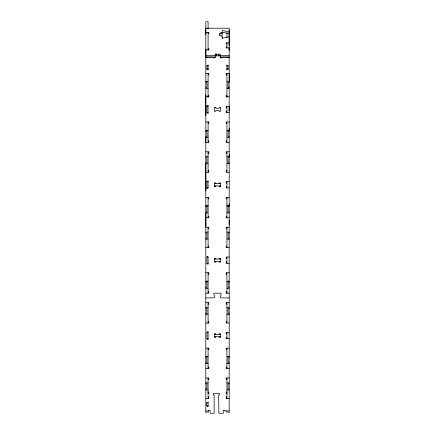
<?xml version="1.0" encoding="UTF-8"?>
<svg xmlns="http://www.w3.org/2000/svg" width="435" height="435" viewBox="0 0 435 435"><rect width="100%" height="100%" fill="white"/><g stroke="black" fill="none" stroke-linecap="round" stroke-linejoin="round"><path stroke-width="0.65" d="M205.815 50.226L205.815 49.807L208.827 49.807M205.815 32.886L205.815 32.467L208.827 32.467L208.827 33.87M205.815 191.074L205.815 163.718L208.077 163.718M205.815 137.465L205.815 142.381L208.827 142.381L208.827 140.869L208.077 140.869M205.815 115.672L205.815 94.699M205.815 49.807L205.815 57.083L215.227 57.083M208.077 28.204L208.077 28.764L208.077 21.75L205.815 21.75L205.815 412.494L206.946 412.494M215.227 55.201L215.227 54.049L216.733 54.049L216.733 55.729L215.227 55.729M229.185 47.866L229.185 50.112L229.185 47.866L226.173 47.866M229.185 45.066L229.185 43.946M229.185 43.386L229.185 42.826L226.173 42.826L226.173 43.946M229.185 224.797L229.185 220.186M229.185 154.561L229.185 205.864L226.923 205.864M229.185 156.72L229.185 128.309M226.923 130.467L229.185 130.467L229.185 28.204L205.815 28.204L205.815 34.147L205.815 33.729M229.185 110.963L229.185 106.249L226.173 106.249L226.173 107.755L226.923 107.755M229.185 45.887L229.185 29.884M205.815 224.911L205.815 224.291M205.815 220.186L205.815 220.496M208.077 406.056C206.62 407.845 206.386 403.462 206.946 402.821A0.566 0.566 0 0 1 207.511 402.255A0.566 0.566 0 0 1 208.077 402.821L206.946 402.821M208.077 33.473L208.827 33.473M226.173 43.832L226.923 43.832M226.923 46.86L226.173 46.86L226.173 47.98M208.077 48.802L208.827 48.802L208.827 50.199M216.733 54.554L218.745 54.554M205.815 55.403L215.227 55.403M220.251 55.403L229.185 55.403M220.251 55.729L218.745 55.729L218.745 54.049L220.251 54.049L220.251 57.882L221.758 57.882L221.758 57.132L229.185 57.132M215.222 55.87L220.251 55.87M220.251 57.083L229.185 57.083M205.815 57.132L213.715 57.132L213.715 57.882L215.222 57.882L215.227 54.049M206.821 65.897L208.077 65.897M226.923 65.897L228.179 65.897M206.821 69.04L208.077 69.04M226.923 69.04L228.179 69.04M205.815 73.439L208.827 73.439L208.827 74.945L208.077 74.945M226.923 74.945L226.173 74.945L226.173 73.439L229.185 73.439L229.185 81.318L226.923 81.285M205.815 81.318L208.077 81.318M205.815 82.177L206.946 82.177L206.946 87.457L205.815 87.457M229.185 82.177L228.054 82.177L228.054 88.588M228.054 87.457L229.185 87.457M205.815 88.348L208.077 88.316M226.923 88.316L229.185 88.348M208.077 95.319L208.827 95.319L208.827 96.826L205.815 96.826M226.923 95.319L226.173 95.319L226.173 96.826L229.185 96.826M207.62 96.276L208.827 96.276M226.173 96.276L227.38 96.276M206.821 106.249L208.077 106.249A0.566 0.566 0 0 0 207.511 105.683A0.566 0.566 0 0 0 206.946 106.249L206.946 112.534A0.566 0.566 0 0 0 207.511 113.1A0.566 0.566 0 0 0 208.077 112.534L206.821 112.534M226.923 111.023L226.173 111.023L226.173 112.534L229.185 112.534M205.815 121.958L208.827 121.958L208.827 123.464L208.077 123.464M229.185 121.958L226.173 121.958L226.173 123.464L226.923 123.464M206.19 130.435L208.077 130.435L205.815 130.467M227.304 130.435L229.185 130.435M205.815 131.326L206.946 131.326L206.946 136.606L205.815 136.606M229.185 131.326L228.054 131.326L228.054 136.606L229.185 136.606M205.815 137.498L208.077 137.465M226.923 137.498L229.185 137.465M226.923 140.869L226.173 140.869L226.173 142.381L229.185 142.381M205.815 151.804L208.827 151.804L208.827 153.31L208.077 153.31M229.185 151.804L226.173 151.804L226.173 153.31L226.923 153.31M205.815 156.72L208.077 156.687M226.923 156.72L229.185 156.687M205.815 157.579L206.946 157.579L206.946 162.859L205.815 162.859M229.185 157.579L228.054 157.579L228.054 162.859L229.185 162.859M226.923 163.718L229.185 163.718M208.077 170.716L208.827 170.716L208.827 172.222L205.815 172.222M226.923 170.716L226.173 170.716L226.173 172.222L229.185 172.222M206.946 181.651L208.077 181.651A0.566 0.566 0 0 0 207.511 181.085A0.566 0.566 0 0 0 206.946 181.651L206.946 187.931A0.566 0.566 0 0 0 207.511 188.496A0.566 0.566 0 0 0 208.077 187.931L208.077 180.645M229.185 181.651L226.173 181.651L226.173 183.157L226.923 183.157M214.357 183.657L220.643 183.657M214.357 185.919L220.643 185.919M226.923 186.425L226.173 186.425L226.173 187.931L229.185 187.931M206.946 187.931L208.077 187.931M205.815 197.359L208.827 197.359L208.827 198.866L208.077 198.866M229.185 197.359L226.173 197.359L226.173 198.866L226.923 198.866M206.19 205.831L208.077 205.831M226.923 205.831L228.81 205.831M205.815 205.864L208.077 205.864M205.815 206.723L206.946 206.723L206.946 212.003L205.815 212.003M229.185 206.723L228.054 206.723L228.054 212.003L229.185 212.003M208.077 212.862L205.815 212.862L205.815 227.2L208.827 227.2L208.827 228.712L208.077 228.712M226.923 212.862L229.185 212.862M208.077 216.271L208.827 216.271L208.827 217.777L205.815 217.777M226.923 216.271L226.173 216.271L226.173 217.777L229.185 217.777M229.185 227.2L226.173 227.2L226.173 228.712L226.923 228.712M205.815 232.116L208.077 232.083M226.923 232.116L229.185 232.116M205.815 232.975L206.946 232.975L206.946 238.255L205.815 238.255M229.185 232.975L228.054 232.975L228.054 238.255L229.185 238.255M205.815 239.147L208.077 239.114M226.923 239.114L229.185 239.147M208.077 246.118L208.827 246.118L208.827 247.624L205.815 247.624M226.923 246.118L226.173 246.118L226.173 247.624L229.185 247.624M206.946 263.333L208.077 263.333A0.566 0.566 0 0 1 207.511 263.898A0.566 0.566 0 0 1 206.946 263.333L206.946 257.047L208.077 257.047L208.077 264.339M229.185 257.047L226.173 257.047L226.173 258.559L226.923 258.559M214.357 259.059L220.643 259.059M214.357 261.321L220.643 261.321M226.923 261.821L226.173 261.821L226.173 263.333L229.185 263.333M205.815 272.756L208.827 272.756L208.827 274.262L208.077 274.262M229.185 272.756L226.173 272.756L226.173 274.262L226.923 274.262M206.19 281.233L208.077 281.233L205.815 281.266M227.304 281.233L229.185 281.233L226.923 281.266M205.815 282.125L206.946 282.125L206.946 287.404L205.815 287.404M229.185 282.125L228.054 282.125L228.054 287.404L229.185 287.404M205.815 288.296L208.077 288.264M226.923 288.296L229.185 288.264M208.077 291.667L208.827 291.667L208.827 293.179L205.815 293.179M226.923 291.667L226.173 291.667L226.173 293.179L229.185 293.179M205.815 297.888L214.031 297.888A0.756 0.756 0 0 0 214.738 296.877L213.732 294.147L213.846 293.478A0.756 0.756 0 0 1 214.45 293.179L220.55 293.179A0.756 0.756 0 0 1 221.268 294.147L220.262 296.877A0.756 0.756 0 0 0 220.969 297.888L229.185 297.888M205.815 302.602L208.827 302.602L208.827 304.108L208.077 304.108M229.185 302.602L226.173 302.602L226.173 304.108L226.923 304.108M205.815 307.518L208.077 307.485M226.923 307.518L229.185 307.485M205.815 308.377L206.946 308.377L206.946 313.657L205.815 313.657M229.185 308.377L228.054 308.377L228.054 313.657L229.185 313.657M205.815 314.548L208.077 314.516M226.923 314.516L229.185 314.516M208.077 321.514L208.827 321.514L208.827 323.02L205.815 323.02M226.923 321.514L226.173 321.514L226.173 323.02L229.185 323.02M206.946 332.449L208.077 332.449A0.566 0.566 0 0 0 207.511 331.883A0.566 0.566 0 0 0 206.946 332.449L206.946 338.729A0.566 0.566 0 0 0 207.511 339.295A0.566 0.566 0 0 0 208.077 338.729L206.946 338.729M229.185 332.449L226.173 332.449L226.173 333.955L226.923 333.955M214.357 334.455L220.643 334.455M214.357 336.717L220.643 336.717M226.923 337.223L226.173 337.223L226.173 338.729L229.185 338.729M205.815 348.158L208.827 348.158L208.827 349.664L208.077 349.664M229.185 348.158L226.173 348.158L226.173 349.664L226.923 349.664M206.19 356.629L208.077 356.629L205.815 356.662M227.304 356.629L229.185 356.629L226.923 356.662M205.815 357.521L206.946 357.521L206.946 362.801L205.815 362.801M229.185 357.521L228.054 357.521L228.054 362.801L229.185 362.801M205.815 363.66L208.077 363.66M226.923 363.66L229.185 363.66M208.077 367.069L208.827 367.069L208.827 368.575L205.815 368.575M226.923 367.069L226.173 367.069L226.173 368.575L229.185 368.575M205.815 377.999L208.827 377.999L208.827 379.51L208.077 379.51M229.185 377.999L226.173 377.999L226.173 379.51L226.923 379.51M205.815 382.914L208.077 382.914M226.923 382.914L229.185 382.882M205.815 383.773L206.946 383.773L206.946 389.053L205.815 389.053M229.185 383.773L228.054 383.773L228.054 389.053L229.185 389.053M205.815 389.945L208.077 389.912M226.923 389.945L229.185 389.912M207.696 392.071L208.077 392.071M226.923 392.071L227.304 392.071M208.077 392.136L208.827 392.136L208.827 393.648L208.077 393.648M226.923 392.136L226.173 392.136L226.173 393.648L226.923 393.648M208.077 396.916L208.827 396.916L208.827 398.422L205.815 398.422M226.923 396.916L226.173 396.916L226.173 398.422L229.185 398.422M206.946 405.964L208.077 405.964M205.815 410.988L208.577 410.988L208.577 410.232L210.083 410.232L210.083 413.25L214.118 413.25L214.118 394.904L213.362 394.904L213.362 393.392L219.398 393.392L219.398 394.904L218.642 394.904L218.881 413.25L223.28 413.25L223.28 410.232L224.786 410.232L224.786 410.988L229.185 410.988M228.054 412.494L229.185 412.494L229.185 203.71M205.815 51.069L205.815 51.488M205.815 223.209L205.815 224.101M228.054 69.04L228.054 65.864A0.566 0.566 0 0 0 227.489 65.299A0.566 0.566 0 0 0 226.923 65.864M226.923 32.554L226.923 37.927M226.923 42.826L226.923 47.98M226.923 64.897L226.923 70.046M226.923 73.221L226.923 97.282M226.923 106.249L226.923 112.534M226.923 121.958L226.923 142.381M226.923 151.804L226.923 172.222M226.923 181.651L226.923 187.931M226.923 197.359L226.923 218.152M226.923 227.2L226.923 247.624M226.923 257.047L226.923 263.333M226.923 272.756L226.923 293.554M226.923 302.602L226.923 323.02M226.923 332.449L226.923 338.729M226.923 348.158L226.923 368.575M226.923 377.623L226.923 398.797M226.923 410.879L226.923 412.494M222.149 38.666L222.149 31.081A0.756 0.506 0 0 1 222.905 30.58L228.973 32A0.756 0.506 0 0 0 229.185 32.021M219.137 183.657L219.137 182.907L220.648 182.907L220.648 186.675L219.137 186.675L219.137 185.919M219.137 259.059L219.137 258.303L220.648 258.303L220.648 262.077L219.137 262.077L219.137 261.321M219.137 334.455L219.137 333.705L220.648 333.705L220.648 337.473L219.137 337.473L219.137 336.717M215.874 183.657L215.874 182.907L214.363 182.907L214.363 186.675L215.874 186.675L215.874 185.919M215.874 259.059L215.874 258.303L214.363 258.303L214.363 262.077L215.874 262.077L215.874 261.321M215.874 334.455L215.874 333.705L214.363 333.705L214.363 337.473L215.874 337.473L215.874 336.717M208.077 32.467L208.077 50.199M208.077 64.897L208.077 70.046M208.077 73.439L208.077 97.282M208.077 105.243L208.077 113.54M208.077 121.582L208.077 142.381M208.077 151.804L208.077 172.429M208.077 197.359L208.077 217.777M208.077 227.2L208.077 247.83M208.077 272.549L208.077 293.179M208.077 302.602L208.077 323.439M208.077 331.443L208.077 339.735M208.077 347.739L208.077 368.575M208.077 377.999L208.077 398.422M208.077 402.065L208.077 406.339M208.077 410.879L208.077 412.494M206.946 69.04L206.946 65.864A0.566 0.566 0 0 1 207.511 65.299A0.566 0.566 0 0 1 208.077 65.864M206.946 257.047A0.566 0.566 0 0 1 207.511 256.481A0.566 0.566 0 0 1 208.077 257.047M208.077 69.007A0.566 0.566 0 0 1 207.511 69.573A0.566 0.566 0 0 1 206.946 69.007M228.054 69.007A0.566 0.566 0 0 1 227.489 69.573A0.566 0.566 0 0 1 226.923 69.007M229.185 33.702A0.756 0.506 0 0 1 228.973 33.68L222.905 32.261A0.756 0.506 0 0 0 222.149 32.766M222.149 37.644A0.756 0.506 0 0 0 222.905 38.144L228.973 36.725A0.756 0.506 0 0 1 229.185 36.703M229.022 38.4A0.756 0.506 0 0 1 229.185 38.383M222.149 36.127A2.637 1.767 0 0 1 219.512 34.36A2.637 1.767 0 0 1 222.149 32.598M219.555 35.523A2.637 1.767 0 0 1 222.149 33.435M215.874 107.505L214.363 107.505L214.363 111.278L215.874 111.278L215.874 110.523L219.137 110.523L219.137 111.278L220.648 111.278L220.648 107.505L219.137 107.505L219.137 108.261L215.874 108.261L215.874 107.505"/></g></svg>
